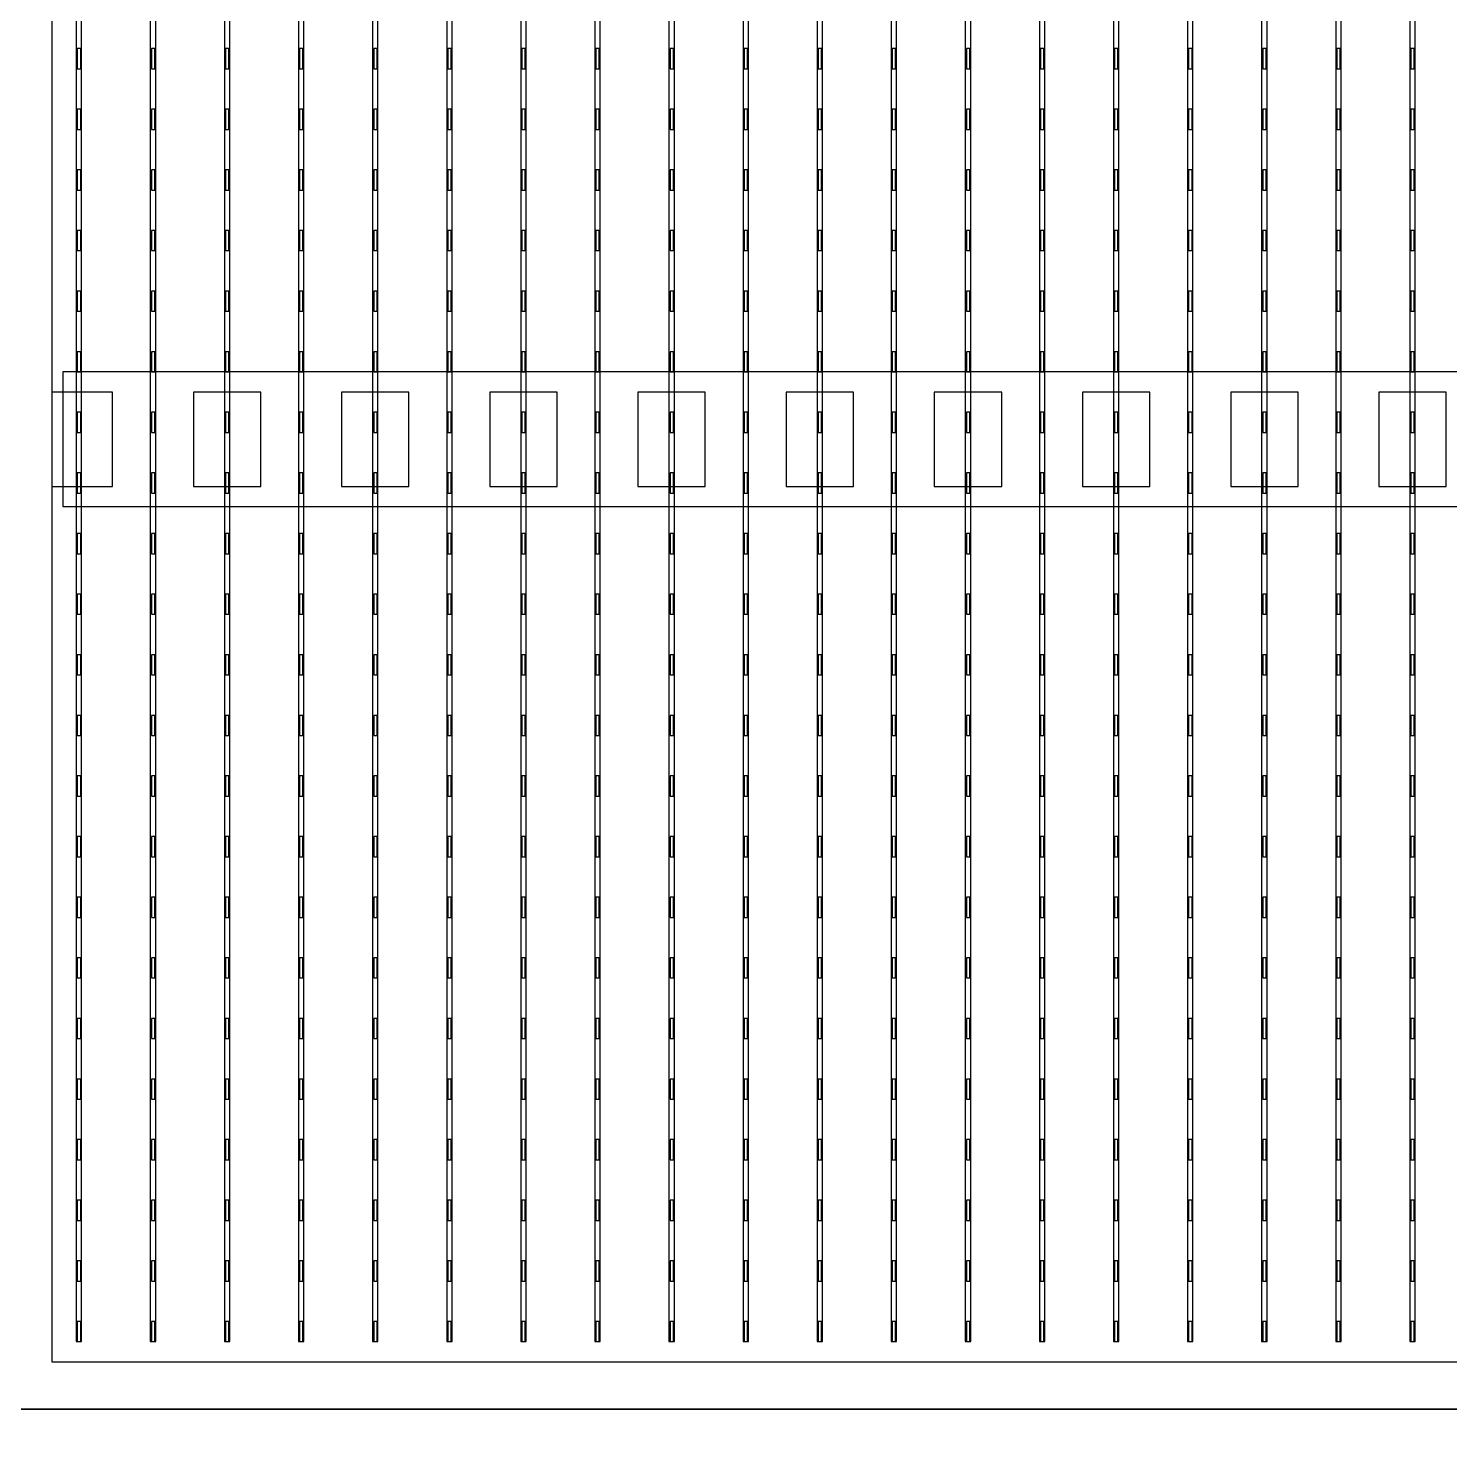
# Model space of a CAD drawing. Header units: millimetres. Extents: x -18 to 142, y -7 to 153.
# Drawn here: x 104.14 to 114.7, y 103.83 to 114.25 of the extents above; entities that cross this region are included whole.
import ezdxf

# ---------------------------------------------------------------- set-up
doc = ezdxf.new("R2010")
doc.units = ezdxf.units.MM
for name, color, linetype in [('BUSBARS', 3, 'Continuous'), ('CELLS', 5, 'Continuous'), ('CONTACT_PADS', 2, 'Continuous'), ('DICING', 4, 'Continuous'), ('FINGERS', 1, 'Continuous'), ('INSULATION', 2, 'Continuous')]:
    doc.layers.add(name, color=color, linetype=linetype)

msp = doc.modelspace()

# ---------------------------------------------------------------- linework, layer by layer
at = {"layer": 'BUSBARS'}
msp.add_lwpolyline([(124.44, 110.7), (124.44, 111.7), (104.4, 111.7), (104.4, 110.7), (124.44, 110.7)], close=True, dxfattribs=at)
at = {"layer": 'CELLS'}
for points in [[(124.87, 104), (124.87, 124.9), (103.97, 124.9), (103.97, 104), (124.87, 104)], [(124.87, 83.1), (124.87, 104), (103.97, 104), (103.97, 83.1), (124.87, 83.1)]]:
    msp.add_lwpolyline(points, close=True, dxfattribs=at)
at = {"layer": 'CONTACT_PADS'}
for points in [[(104.533, 113.95), (104.533, 114.1), (104.508, 114.1), (104.508, 113.95), (104.533, 113.95)], [(105.083, 113.95), (105.083, 114.1), (105.058, 114.1), (105.058, 113.95), (105.083, 113.95)], [(105.633, 113.95), (105.633, 114.1), (105.608, 114.1), (105.608, 113.95), (105.633, 113.95)], [(106.183, 113.95), (106.183, 114.1), (106.158, 114.1), (106.158, 113.95), (106.183, 113.95)], [(106.733, 113.95), (106.733, 114.1), (106.708, 114.1), (106.708, 113.95), (106.733, 113.95)], [(107.283, 113.95), (107.283, 114.1), (107.258, 114.1), (107.258, 113.95), (107.283, 113.95)], [(107.833, 113.95), (107.833, 114.1), (107.808, 114.1), (107.808, 113.95), (107.833, 113.95)], [(108.383, 113.95), (108.383, 114.1), (108.358, 114.1), (108.358, 113.95), (108.383, 113.95)], [(108.933, 113.95), (108.933, 114.1), (108.908, 114.1), (108.908, 113.95), (108.933, 113.95)], [(109.483, 113.95), (109.483, 114.1), (109.458, 114.1), (109.458, 113.95), (109.483, 113.95)], [(110.033, 113.95), (110.033, 114.1), (110.008, 114.1), (110.008, 113.95), (110.033, 113.95)], [(110.583, 113.95), (110.583, 114.1), (110.558, 114.1), (110.558, 113.95), (110.583, 113.95)], [(111.133, 113.95), (111.133, 114.1), (111.108, 114.1), (111.108, 113.95), (111.133, 113.95)], [(111.683, 113.95), (111.683, 114.1), (111.658, 114.1), (111.658, 113.95), (111.683, 113.95)], [(112.233, 113.95), (112.233, 114.1), (112.208, 114.1), (112.208, 113.95), (112.233, 113.95)], [(112.783, 113.95), (112.783, 114.1), (112.758, 114.1), (112.758, 113.95), (112.783, 113.95)], [(113.333, 113.95), (113.333, 114.1), (113.308, 114.1), (113.308, 113.95), (113.333, 113.95)], [(113.883, 113.95), (113.883, 114.1), (113.858, 114.1), (113.858, 113.95), (113.883, 113.95)], [(114.433, 113.95), (114.433, 114.1), (114.408, 114.1), (114.408, 113.95), (114.433, 113.95)], [(104.533, 113.5), (104.533, 113.65), (104.508, 113.65), (104.508, 113.5), (104.533, 113.5)], [(105.083, 113.5), (105.083, 113.65), (105.058, 113.65), (105.058, 113.5), (105.083, 113.5)], [(105.633, 113.5), (105.633, 113.65), (105.608, 113.65), (105.608, 113.5), (105.633, 113.5)], [(106.183, 113.5), (106.183, 113.65), (106.158, 113.65), (106.158, 113.5), (106.183, 113.5)], [(106.733, 113.5), (106.733, 113.65), (106.708, 113.65), (106.708, 113.5), (106.733, 113.5)], [(107.283, 113.5), (107.283, 113.65), (107.258, 113.65), (107.258, 113.5), (107.283, 113.5)], [(107.833, 113.5), (107.833, 113.65), (107.808, 113.65), (107.808, 113.5), (107.833, 113.5)], [(108.383, 113.5), (108.383, 113.65), (108.358, 113.65), (108.358, 113.5), (108.383, 113.5)], [(108.933, 113.5), (108.933, 113.65), (108.908, 113.65), (108.908, 113.5), (108.933, 113.5)], [(109.483, 113.5), (109.483, 113.65), (109.458, 113.65), (109.458, 113.5), (109.483, 113.5)], [(110.033, 113.5), (110.033, 113.65), (110.008, 113.65), (110.008, 113.5), (110.033, 113.5)], [(110.583, 113.5), (110.583, 113.65), (110.558, 113.65), (110.558, 113.5), (110.583, 113.5)], [(111.133, 113.5), (111.133, 113.65), (111.108, 113.65), (111.108, 113.5), (111.133, 113.5)], [(111.683, 113.5), (111.683, 113.65), (111.658, 113.65), (111.658, 113.5), (111.683, 113.5)], [(112.233, 113.5), (112.233, 113.65), (112.208, 113.65), (112.208, 113.5), (112.233, 113.5)], [(112.783, 113.5), (112.783, 113.65), (112.758, 113.65), (112.758, 113.5), (112.783, 113.5)], [(113.333, 113.5), (113.333, 113.65), (113.308, 113.65), (113.308, 113.5), (113.333, 113.5)], [(113.883, 113.5), (113.883, 113.65), (113.858, 113.65), (113.858, 113.5), (113.883, 113.5)], [(114.433, 113.5), (114.433, 113.65), (114.408, 113.65), (114.408, 113.5), (114.433, 113.5)], [(104.533, 113.05), (104.533, 113.2), (104.508, 113.2), (104.508, 113.05), (104.533, 113.05)], [(105.083, 113.05), (105.083, 113.2), (105.058, 113.2), (105.058, 113.05), (105.083, 113.05)], [(105.633, 113.05), (105.633, 113.2), (105.608, 113.2), (105.608, 113.05), (105.633, 113.05)], [(106.183, 113.05), (106.183, 113.2), (106.158, 113.2), (106.158, 113.05), (106.183, 113.05)], [(106.733, 113.05), (106.733, 113.2), (106.708, 113.2), (106.708, 113.05), (106.733, 113.05)], [(107.283, 113.05), (107.283, 113.2), (107.258, 113.2), (107.258, 113.05), (107.283, 113.05)], [(107.833, 113.05), (107.833, 113.2), (107.808, 113.2), (107.808, 113.05), (107.833, 113.05)], [(108.383, 113.05), (108.383, 113.2), (108.358, 113.2), (108.358, 113.05), (108.383, 113.05)], [(108.933, 113.05), (108.933, 113.2), (108.908, 113.2), (108.908, 113.05), (108.933, 113.05)], [(109.483, 113.05), (109.483, 113.2), (109.458, 113.2), (109.458, 113.05), (109.483, 113.05)], [(110.033, 113.05), (110.033, 113.2), (110.008, 113.2), (110.008, 113.05), (110.033, 113.05)], [(110.583, 113.05), (110.583, 113.2), (110.558, 113.2), (110.558, 113.05), (110.583, 113.05)], [(111.133, 113.05), (111.133, 113.2), (111.108, 113.2), (111.108, 113.05), (111.133, 113.05)], [(111.683, 113.05), (111.683, 113.2), (111.658, 113.2), (111.658, 113.05), (111.683, 113.05)], [(112.233, 113.05), (112.233, 113.2), (112.208, 113.2), (112.208, 113.05), (112.233, 113.05)], [(112.783, 113.05), (112.783, 113.2), (112.758, 113.2), (112.758, 113.05), (112.783, 113.05)], [(113.333, 113.05), (113.333, 113.2), (113.308, 113.2), (113.308, 113.05), (113.333, 113.05)], [(113.883, 113.05), (113.883, 113.2), (113.858, 113.2), (113.858, 113.05), (113.883, 113.05)], [(114.433, 113.05), (114.433, 113.2), (114.408, 113.2), (114.408, 113.05), (114.433, 113.05)], [(104.533, 112.6), (104.533, 112.75), (104.508, 112.75), (104.508, 112.6), (104.533, 112.6)], [(105.083, 112.6), (105.083, 112.75), (105.058, 112.75), (105.058, 112.6), (105.083, 112.6)], [(105.633, 112.6), (105.633, 112.75), (105.608, 112.75), (105.608, 112.6), (105.633, 112.6)], [(106.183, 112.6), (106.183, 112.75), (106.158, 112.75), (106.158, 112.6), (106.183, 112.6)], [(106.733, 112.6), (106.733, 112.75), (106.708, 112.75), (106.708, 112.6), (106.733, 112.6)], [(107.283, 112.6), (107.283, 112.75), (107.258, 112.75), (107.258, 112.6), (107.283, 112.6)], [(107.833, 112.6), (107.833, 112.75), (107.808, 112.75), (107.808, 112.6), (107.833, 112.6)], [(108.383, 112.6), (108.383, 112.75), (108.358, 112.75), (108.358, 112.6), (108.383, 112.6)], [(108.933, 112.6), (108.933, 112.75), (108.908, 112.75), (108.908, 112.6), (108.933, 112.6)], [(109.483, 112.6), (109.483, 112.75), (109.458, 112.75), (109.458, 112.6), (109.483, 112.6)], [(110.033, 112.6), (110.033, 112.75), (110.008, 112.75), (110.008, 112.6), (110.033, 112.6)], [(110.583, 112.6), (110.583, 112.75), (110.558, 112.75), (110.558, 112.6), (110.583, 112.6)], [(111.133, 112.6), (111.133, 112.75), (111.108, 112.75), (111.108, 112.6), (111.133, 112.6)], [(111.683, 112.6), (111.683, 112.75), (111.658, 112.75), (111.658, 112.6), (111.683, 112.6)], [(112.233, 112.6), (112.233, 112.75), (112.208, 112.75), (112.208, 112.6), (112.233, 112.6)], [(112.783, 112.6), (112.783, 112.75), (112.758, 112.75), (112.758, 112.6), (112.783, 112.6)], [(113.333, 112.6), (113.333, 112.75), (113.308, 112.75), (113.308, 112.6), (113.333, 112.6)], [(113.883, 112.6), (113.883, 112.75), (113.858, 112.75), (113.858, 112.6), (113.883, 112.6)], [(114.433, 112.6), (114.433, 112.75), (114.408, 112.75), (114.408, 112.6), (114.433, 112.6)], [(104.533, 112.15), (104.533, 112.3), (104.508, 112.3), (104.508, 112.15), (104.533, 112.15)], [(105.083, 112.15), (105.083, 112.3), (105.058, 112.3), (105.058, 112.15), (105.083, 112.15)], [(105.633, 112.15), (105.633, 112.3), (105.608, 112.3), (105.608, 112.15), (105.633, 112.15)], [(106.183, 112.15), (106.183, 112.3), (106.158, 112.3), (106.158, 112.15), (106.183, 112.15)], [(106.733, 112.15), (106.733, 112.3), (106.708, 112.3), (106.708, 112.15), (106.733, 112.15)], [(107.283, 112.15), (107.283, 112.3), (107.258, 112.3), (107.258, 112.15), (107.283, 112.15)], [(107.833, 112.15), (107.833, 112.3), (107.808, 112.3), (107.808, 112.15), (107.833, 112.15)], [(108.383, 112.15), (108.383, 112.3), (108.358, 112.3), (108.358, 112.15), (108.383, 112.15)], [(108.933, 112.15), (108.933, 112.3), (108.908, 112.3), (108.908, 112.15), (108.933, 112.15)], [(109.483, 112.15), (109.483, 112.3), (109.458, 112.3), (109.458, 112.15), (109.483, 112.15)], [(110.033, 112.15), (110.033, 112.3), (110.008, 112.3), (110.008, 112.15), (110.033, 112.15)], [(110.583, 112.15), (110.583, 112.3), (110.558, 112.3), (110.558, 112.15), (110.583, 112.15)], [(111.133, 112.15), (111.133, 112.3), (111.108, 112.3), (111.108, 112.15), (111.133, 112.15)], [(111.683, 112.15), (111.683, 112.3), (111.658, 112.3), (111.658, 112.15), (111.683, 112.15)], [(112.233, 112.15), (112.233, 112.3), (112.208, 112.3), (112.208, 112.15), (112.233, 112.15)], [(112.783, 112.15), (112.783, 112.3), (112.758, 112.3), (112.758, 112.15), (112.783, 112.15)], [(113.333, 112.15), (113.333, 112.3), (113.308, 112.3), (113.308, 112.15), (113.333, 112.15)], [(113.883, 112.15), (113.883, 112.3), (113.858, 112.3), (113.858, 112.15), (113.883, 112.15)], [(114.433, 112.15), (114.433, 112.3), (114.408, 112.3), (114.408, 112.15), (114.433, 112.15)], [(104.533, 111.7), (104.533, 111.85), (104.508, 111.85), (104.508, 111.7), (104.533, 111.7)], [(105.083, 111.7), (105.083, 111.85), (105.058, 111.85), (105.058, 111.7), (105.083, 111.7)], [(105.633, 111.7), (105.633, 111.85), (105.608, 111.85), (105.608, 111.7), (105.633, 111.7)], [(106.183, 111.7), (106.183, 111.85), (106.158, 111.85), (106.158, 111.7), (106.183, 111.7)], [(106.733, 111.7), (106.733, 111.85), (106.708, 111.85), (106.708, 111.7), (106.733, 111.7)], [(107.283, 111.7), (107.283, 111.85), (107.258, 111.85), (107.258, 111.7), (107.283, 111.7)], [(107.833, 111.7), (107.833, 111.85), (107.808, 111.85), (107.808, 111.7), (107.833, 111.7)], [(108.383, 111.7), (108.383, 111.85), (108.358, 111.85), (108.358, 111.7), (108.383, 111.7)], [(108.933, 111.7), (108.933, 111.85), (108.908, 111.85), (108.908, 111.7), (108.933, 111.7)], [(109.483, 111.7), (109.483, 111.85), (109.458, 111.85), (109.458, 111.7), (109.483, 111.7)], [(110.033, 111.7), (110.033, 111.85), (110.008, 111.85), (110.008, 111.7), (110.033, 111.7)], [(110.583, 111.7), (110.583, 111.85), (110.558, 111.85), (110.558, 111.7), (110.583, 111.7)], [(111.133, 111.7), (111.133, 111.85), (111.108, 111.85), (111.108, 111.7), (111.133, 111.7)], [(111.683, 111.7), (111.683, 111.85), (111.658, 111.85), (111.658, 111.7), (111.683, 111.7)], [(112.233, 111.7), (112.233, 111.85), (112.208, 111.85), (112.208, 111.7), (112.233, 111.7)], [(112.783, 111.7), (112.783, 111.85), (112.758, 111.85), (112.758, 111.7), (112.783, 111.7)], [(113.333, 111.7), (113.333, 111.85), (113.308, 111.85), (113.308, 111.7), (113.333, 111.7)], [(113.883, 111.7), (113.883, 111.85), (113.858, 111.85), (113.858, 111.7), (113.883, 111.7)], [(114.433, 111.7), (114.433, 111.85), (114.408, 111.85), (114.408, 111.7), (114.433, 111.7)], [(104.533, 111.25), (104.533, 111.4), (104.508, 111.4), (104.508, 111.25), (104.533, 111.25)], [(105.083, 111.25), (105.083, 111.4), (105.058, 111.4), (105.058, 111.25), (105.083, 111.25)], [(105.633, 111.25), (105.633, 111.4), (105.608, 111.4), (105.608, 111.25), (105.633, 111.25)], [(106.183, 111.25), (106.183, 111.4), (106.158, 111.4), (106.158, 111.25), (106.183, 111.25)], [(106.733, 111.25), (106.733, 111.4), (106.708, 111.4), (106.708, 111.25), (106.733, 111.25)], [(107.283, 111.25), (107.283, 111.4), (107.258, 111.4), (107.258, 111.25), (107.283, 111.25)], [(107.833, 111.25), (107.833, 111.4), (107.808, 111.4), (107.808, 111.25), (107.833, 111.25)], [(108.383, 111.25), (108.383, 111.4), (108.358, 111.4), (108.358, 111.25), (108.383, 111.25)], [(108.933, 111.25), (108.933, 111.4), (108.908, 111.4), (108.908, 111.25), (108.933, 111.25)], [(109.483, 111.25), (109.483, 111.4), (109.458, 111.4), (109.458, 111.25), (109.483, 111.25)], [(110.033, 111.25), (110.033, 111.4), (110.008, 111.4), (110.008, 111.25), (110.033, 111.25)], [(110.583, 111.25), (110.583, 111.4), (110.558, 111.4), (110.558, 111.25), (110.583, 111.25)], [(111.133, 111.25), (111.133, 111.4), (111.108, 111.4), (111.108, 111.25), (111.133, 111.25)], [(111.683, 111.25), (111.683, 111.4), (111.658, 111.4), (111.658, 111.25), (111.683, 111.25)], [(112.233, 111.25), (112.233, 111.4), (112.208, 111.4), (112.208, 111.25), (112.233, 111.25)], [(112.783, 111.25), (112.783, 111.4), (112.758, 111.4), (112.758, 111.25), (112.783, 111.25)], [(113.333, 111.25), (113.333, 111.4), (113.308, 111.4), (113.308, 111.25), (113.333, 111.25)], [(113.883, 111.25), (113.883, 111.4), (113.858, 111.4), (113.858, 111.25), (113.883, 111.25)], [(114.433, 111.25), (114.433, 111.4), (114.408, 111.4), (114.408, 111.25), (114.433, 111.25)], [(104.533, 110.8), (104.533, 110.95), (104.508, 110.95), (104.508, 110.8), (104.533, 110.8)], [(105.083, 110.8), (105.083, 110.95), (105.058, 110.95), (105.058, 110.8), (105.083, 110.8)], [(105.633, 110.8), (105.633, 110.95), (105.608, 110.95), (105.608, 110.8), (105.633, 110.8)], [(106.183, 110.8), (106.183, 110.95), (106.158, 110.95), (106.158, 110.8), (106.183, 110.8)], [(106.733, 110.8), (106.733, 110.95), (106.708, 110.95), (106.708, 110.8), (106.733, 110.8)], [(107.283, 110.8), (107.283, 110.95), (107.258, 110.95), (107.258, 110.8), (107.283, 110.8)], [(107.833, 110.8), (107.833, 110.95), (107.808, 110.95), (107.808, 110.8), (107.833, 110.8)], [(108.383, 110.8), (108.383, 110.95), (108.358, 110.95), (108.358, 110.8), (108.383, 110.8)], [(108.933, 110.8), (108.933, 110.95), (108.908, 110.95), (108.908, 110.8), (108.933, 110.8)], [(109.483, 110.8), (109.483, 110.95), (109.458, 110.95), (109.458, 110.8), (109.483, 110.8)], [(110.033, 110.8), (110.033, 110.95), (110.008, 110.95), (110.008, 110.8), (110.033, 110.8)], [(110.583, 110.8), (110.583, 110.95), (110.558, 110.95), (110.558, 110.8), (110.583, 110.8)], [(111.133, 110.8), (111.133, 110.95), (111.108, 110.95), (111.108, 110.8), (111.133, 110.8)], [(111.683, 110.8), (111.683, 110.95), (111.658, 110.95), (111.658, 110.8), (111.683, 110.8)], [(112.233, 110.8), (112.233, 110.95), (112.208, 110.95), (112.208, 110.8), (112.233, 110.8)], [(112.783, 110.8), (112.783, 110.95), (112.758, 110.95), (112.758, 110.8), (112.783, 110.8)], [(113.333, 110.8), (113.333, 110.95), (113.308, 110.95), (113.308, 110.8), (113.333, 110.8)], [(113.883, 110.8), (113.883, 110.95), (113.858, 110.95), (113.858, 110.8), (113.883, 110.8)], [(114.433, 110.8), (114.433, 110.95), (114.408, 110.95), (114.408, 110.8), (114.433, 110.8)], [(104.533, 110.35), (104.533, 110.5), (104.508, 110.5), (104.508, 110.35), (104.533, 110.35)], [(105.083, 110.35), (105.083, 110.5), (105.058, 110.5), (105.058, 110.35), (105.083, 110.35)], [(105.633, 110.35), (105.633, 110.5), (105.608, 110.5), (105.608, 110.35), (105.633, 110.35)], [(106.183, 110.35), (106.183, 110.5), (106.158, 110.5), (106.158, 110.35), (106.183, 110.35)], [(106.733, 110.35), (106.733, 110.5), (106.708, 110.5), (106.708, 110.35), (106.733, 110.35)], [(107.283, 110.35), (107.283, 110.5), (107.258, 110.5), (107.258, 110.35), (107.283, 110.35)], [(107.833, 110.35), (107.833, 110.5), (107.808, 110.5), (107.808, 110.35), (107.833, 110.35)], [(108.383, 110.35), (108.383, 110.5), (108.358, 110.5), (108.358, 110.35), (108.383, 110.35)], [(108.933, 110.35), (108.933, 110.5), (108.908, 110.5), (108.908, 110.35), (108.933, 110.35)], [(109.483, 110.35), (109.483, 110.5), (109.458, 110.5), (109.458, 110.35), (109.483, 110.35)], [(110.033, 110.35), (110.033, 110.5), (110.008, 110.5), (110.008, 110.35), (110.033, 110.35)], [(110.583, 110.35), (110.583, 110.5), (110.558, 110.5), (110.558, 110.35), (110.583, 110.35)], [(111.133, 110.35), (111.133, 110.5), (111.108, 110.5), (111.108, 110.35), (111.133, 110.35)], [(111.683, 110.35), (111.683, 110.5), (111.658, 110.5), (111.658, 110.35), (111.683, 110.35)], [(112.233, 110.35), (112.233, 110.5), (112.208, 110.5), (112.208, 110.35), (112.233, 110.35)], [(112.783, 110.35), (112.783, 110.5), (112.758, 110.5), (112.758, 110.35), (112.783, 110.35)], [(113.333, 110.35), (113.333, 110.5), (113.308, 110.5), (113.308, 110.35), (113.333, 110.35)], [(113.883, 110.35), (113.883, 110.5), (113.858, 110.5), (113.858, 110.35), (113.883, 110.35)], [(114.433, 110.35), (114.433, 110.5), (114.408, 110.5), (114.408, 110.35), (114.433, 110.35)], [(104.533, 109.9), (104.533, 110.05), (104.508, 110.05), (104.508, 109.9), (104.533, 109.9)], [(105.083, 109.9), (105.083, 110.05), (105.058, 110.05), (105.058, 109.9), (105.083, 109.9)], [(105.633, 109.9), (105.633, 110.05), (105.608, 110.05), (105.608, 109.9), (105.633, 109.9)], [(106.183, 109.9), (106.183, 110.05), (106.158, 110.05), (106.158, 109.9), (106.183, 109.9)], [(106.733, 109.9), (106.733, 110.05), (106.708, 110.05), (106.708, 109.9), (106.733, 109.9)], [(107.283, 109.9), (107.283, 110.05), (107.258, 110.05), (107.258, 109.9), (107.283, 109.9)], [(107.833, 109.9), (107.833, 110.05), (107.808, 110.05), (107.808, 109.9), (107.833, 109.9)], [(108.383, 109.9), (108.383, 110.05), (108.358, 110.05), (108.358, 109.9), (108.383, 109.9)], [(108.933, 109.9), (108.933, 110.05), (108.908, 110.05), (108.908, 109.9), (108.933, 109.9)], [(109.483, 109.9), (109.483, 110.05), (109.458, 110.05), (109.458, 109.9), (109.483, 109.9)], [(110.033, 109.9), (110.033, 110.05), (110.008, 110.05), (110.008, 109.9), (110.033, 109.9)], [(110.583, 109.9), (110.583, 110.05), (110.558, 110.05), (110.558, 109.9), (110.583, 109.9)], [(111.133, 109.9), (111.133, 110.05), (111.108, 110.05), (111.108, 109.9), (111.133, 109.9)], [(111.683, 109.9), (111.683, 110.05), (111.658, 110.05), (111.658, 109.9), (111.683, 109.9)], [(112.233, 109.9), (112.233, 110.05), (112.208, 110.05), (112.208, 109.9), (112.233, 109.9)], [(112.783, 109.9), (112.783, 110.05), (112.758, 110.05), (112.758, 109.9), (112.783, 109.9)], [(113.333, 109.9), (113.333, 110.05), (113.308, 110.05), (113.308, 109.9), (113.333, 109.9)], [(113.883, 109.9), (113.883, 110.05), (113.858, 110.05), (113.858, 109.9), (113.883, 109.9)], [(114.433, 109.9), (114.433, 110.05), (114.408, 110.05), (114.408, 109.9), (114.433, 109.9)], [(104.533, 109.45), (104.533, 109.6), (104.508, 109.6), (104.508, 109.45), (104.533, 109.45)], [(105.083, 109.45), (105.083, 109.6), (105.058, 109.6), (105.058, 109.45), (105.083, 109.45)], [(105.633, 109.45), (105.633, 109.6), (105.608, 109.6), (105.608, 109.45), (105.633, 109.45)], [(106.183, 109.45), (106.183, 109.6), (106.158, 109.6), (106.158, 109.45), (106.183, 109.45)], [(106.733, 109.45), (106.733, 109.6), (106.708, 109.6), (106.708, 109.45), (106.733, 109.45)], [(107.283, 109.45), (107.283, 109.6), (107.258, 109.6), (107.258, 109.45), (107.283, 109.45)], [(107.833, 109.45), (107.833, 109.6), (107.808, 109.6), (107.808, 109.45), (107.833, 109.45)], [(108.383, 109.45), (108.383, 109.6), (108.358, 109.6), (108.358, 109.45), (108.383, 109.45)], [(108.933, 109.45), (108.933, 109.6), (108.908, 109.6), (108.908, 109.45), (108.933, 109.45)], [(109.483, 109.45), (109.483, 109.6), (109.458, 109.6), (109.458, 109.45), (109.483, 109.45)], [(110.033, 109.45), (110.033, 109.6), (110.008, 109.6), (110.008, 109.45), (110.033, 109.45)], [(110.583, 109.45), (110.583, 109.6), (110.558, 109.6), (110.558, 109.45), (110.583, 109.45)], [(111.133, 109.45), (111.133, 109.6), (111.108, 109.6), (111.108, 109.45), (111.133, 109.45)], [(111.683, 109.45), (111.683, 109.6), (111.658, 109.6), (111.658, 109.45), (111.683, 109.45)], [(112.233, 109.45), (112.233, 109.6), (112.208, 109.6), (112.208, 109.45), (112.233, 109.45)], [(112.783, 109.45), (112.783, 109.6), (112.758, 109.6), (112.758, 109.45), (112.783, 109.45)], [(113.333, 109.45), (113.333, 109.6), (113.308, 109.6), (113.308, 109.45), (113.333, 109.45)], [(113.883, 109.45), (113.883, 109.6), (113.858, 109.6), (113.858, 109.45), (113.883, 109.45)], [(114.433, 109.45), (114.433, 109.6), (114.408, 109.6), (114.408, 109.45), (114.433, 109.45)], [(104.533, 109), (104.533, 109.15), (104.508, 109.15), (104.508, 109), (104.533, 109)], [(105.083, 109), (105.083, 109.15), (105.058, 109.15), (105.058, 109), (105.083, 109)], [(105.633, 109), (105.633, 109.15), (105.608, 109.15), (105.608, 109), (105.633, 109)], [(106.183, 109), (106.183, 109.15), (106.158, 109.15), (106.158, 109), (106.183, 109)], [(106.733, 109), (106.733, 109.15), (106.708, 109.15), (106.708, 109), (106.733, 109)], [(107.283, 109), (107.283, 109.15), (107.258, 109.15), (107.258, 109), (107.283, 109)], [(107.833, 109), (107.833, 109.15), (107.808, 109.15), (107.808, 109), (107.833, 109)], [(108.383, 109), (108.383, 109.15), (108.358, 109.15), (108.358, 109), (108.383, 109)], [(108.933, 109), (108.933, 109.15), (108.908, 109.15), (108.908, 109), (108.933, 109)], [(109.483, 109), (109.483, 109.15), (109.458, 109.15), (109.458, 109), (109.483, 109)], [(110.033, 109), (110.033, 109.15), (110.008, 109.15), (110.008, 109), (110.033, 109)], [(110.583, 109), (110.583, 109.15), (110.558, 109.15), (110.558, 109), (110.583, 109)], [(111.133, 109), (111.133, 109.15), (111.108, 109.15), (111.108, 109), (111.133, 109)], [(111.683, 109), (111.683, 109.15), (111.658, 109.15), (111.658, 109), (111.683, 109)], [(112.233, 109), (112.233, 109.15), (112.208, 109.15), (112.208, 109), (112.233, 109)], [(112.783, 109), (112.783, 109.15), (112.758, 109.15), (112.758, 109), (112.783, 109)], [(113.333, 109), (113.333, 109.15), (113.308, 109.15), (113.308, 109), (113.333, 109)], [(113.883, 109), (113.883, 109.15), (113.858, 109.15), (113.858, 109), (113.883, 109)], [(114.433, 109), (114.433, 109.15), (114.408, 109.15), (114.408, 109), (114.433, 109)], [(104.533, 108.55), (104.533, 108.7), (104.508, 108.7), (104.508, 108.55), (104.533, 108.55)], [(105.083, 108.55), (105.083, 108.7), (105.058, 108.7), (105.058, 108.55), (105.083, 108.55)], [(105.633, 108.55), (105.633, 108.7), (105.608, 108.7), (105.608, 108.55), (105.633, 108.55)], [(106.183, 108.55), (106.183, 108.7), (106.158, 108.7), (106.158, 108.55), (106.183, 108.55)], [(106.733, 108.55), (106.733, 108.7), (106.708, 108.7), (106.708, 108.55), (106.733, 108.55)], [(107.283, 108.55), (107.283, 108.7), (107.258, 108.7), (107.258, 108.55), (107.283, 108.55)], [(107.833, 108.55), (107.833, 108.7), (107.808, 108.7), (107.808, 108.55), (107.833, 108.55)], [(108.383, 108.55), (108.383, 108.7), (108.358, 108.7), (108.358, 108.55), (108.383, 108.55)], [(108.933, 108.55), (108.933, 108.7), (108.908, 108.7), (108.908, 108.55), (108.933, 108.55)], [(109.483, 108.55), (109.483, 108.7), (109.458, 108.7), (109.458, 108.55), (109.483, 108.55)], [(110.033, 108.55), (110.033, 108.7), (110.008, 108.7), (110.008, 108.55), (110.033, 108.55)], [(110.583, 108.55), (110.583, 108.7), (110.558, 108.7), (110.558, 108.55), (110.583, 108.55)], [(111.133, 108.55), (111.133, 108.7), (111.108, 108.7), (111.108, 108.55), (111.133, 108.55)], [(111.683, 108.55), (111.683, 108.7), (111.658, 108.7), (111.658, 108.55), (111.683, 108.55)], [(112.233, 108.55), (112.233, 108.7), (112.208, 108.7), (112.208, 108.55), (112.233, 108.55)], [(112.783, 108.55), (112.783, 108.7), (112.758, 108.7), (112.758, 108.55), (112.783, 108.55)], [(113.333, 108.55), (113.333, 108.7), (113.308, 108.7), (113.308, 108.55), (113.333, 108.55)], [(113.883, 108.55), (113.883, 108.7), (113.858, 108.7), (113.858, 108.55), (113.883, 108.55)], [(114.433, 108.55), (114.433, 108.7), (114.408, 108.7), (114.408, 108.55), (114.433, 108.55)], [(104.533, 108.1), (104.533, 108.25), (104.508, 108.25), (104.508, 108.1), (104.533, 108.1)], [(105.083, 108.1), (105.083, 108.25), (105.058, 108.25), (105.058, 108.1), (105.083, 108.1)], [(105.633, 108.1), (105.633, 108.25), (105.608, 108.25), (105.608, 108.1), (105.633, 108.1)], [(106.183, 108.1), (106.183, 108.25), (106.158, 108.25), (106.158, 108.1), (106.183, 108.1)], [(106.733, 108.1), (106.733, 108.25), (106.708, 108.25), (106.708, 108.1), (106.733, 108.1)], [(107.283, 108.1), (107.283, 108.25), (107.258, 108.25), (107.258, 108.1), (107.283, 108.1)], [(107.833, 108.1), (107.833, 108.25), (107.808, 108.25), (107.808, 108.1), (107.833, 108.1)], [(108.383, 108.1), (108.383, 108.25), (108.358, 108.25), (108.358, 108.1), (108.383, 108.1)], [(108.933, 108.1), (108.933, 108.25), (108.908, 108.25), (108.908, 108.1), (108.933, 108.1)], [(109.483, 108.1), (109.483, 108.25), (109.458, 108.25), (109.458, 108.1), (109.483, 108.1)], [(110.033, 108.1), (110.033, 108.25), (110.008, 108.25), (110.008, 108.1), (110.033, 108.1)], [(110.583, 108.1), (110.583, 108.25), (110.558, 108.25), (110.558, 108.1), (110.583, 108.1)], [(111.133, 108.1), (111.133, 108.25), (111.108, 108.25), (111.108, 108.1), (111.133, 108.1)], [(111.683, 108.1), (111.683, 108.25), (111.658, 108.25), (111.658, 108.1), (111.683, 108.1)], [(112.233, 108.1), (112.233, 108.25), (112.208, 108.25), (112.208, 108.1), (112.233, 108.1)], [(112.783, 108.1), (112.783, 108.25), (112.758, 108.25), (112.758, 108.1), (112.783, 108.1)], [(113.333, 108.1), (113.333, 108.25), (113.308, 108.25), (113.308, 108.1), (113.333, 108.1)], [(113.883, 108.1), (113.883, 108.25), (113.858, 108.25), (113.858, 108.1), (113.883, 108.1)], [(114.433, 108.1), (114.433, 108.25), (114.408, 108.25), (114.408, 108.1), (114.433, 108.1)], [(104.533, 107.65), (104.533, 107.8), (104.508, 107.8), (104.508, 107.65), (104.533, 107.65)], [(105.083, 107.65), (105.083, 107.8), (105.058, 107.8), (105.058, 107.65), (105.083, 107.65)], [(105.633, 107.65), (105.633, 107.8), (105.608, 107.8), (105.608, 107.65), (105.633, 107.65)], [(106.183, 107.65), (106.183, 107.8), (106.158, 107.8), (106.158, 107.65), (106.183, 107.65)], [(106.733, 107.65), (106.733, 107.8), (106.708, 107.8), (106.708, 107.65), (106.733, 107.65)], [(107.283, 107.65), (107.283, 107.8), (107.258, 107.8), (107.258, 107.65), (107.283, 107.65)], [(107.833, 107.65), (107.833, 107.8), (107.808, 107.8), (107.808, 107.65), (107.833, 107.65)], [(108.383, 107.65), (108.383, 107.8), (108.358, 107.8), (108.358, 107.65), (108.383, 107.65)], [(108.933, 107.65), (108.933, 107.8), (108.908, 107.8), (108.908, 107.65), (108.933, 107.65)], [(109.483, 107.65), (109.483, 107.8), (109.458, 107.8), (109.458, 107.65), (109.483, 107.65)], [(110.033, 107.65), (110.033, 107.8), (110.008, 107.8), (110.008, 107.65), (110.033, 107.65)], [(110.583, 107.65), (110.583, 107.8), (110.558, 107.8), (110.558, 107.65), (110.583, 107.65)], [(111.133, 107.65), (111.133, 107.8), (111.108, 107.8), (111.108, 107.65), (111.133, 107.65)], [(111.683, 107.65), (111.683, 107.8), (111.658, 107.8), (111.658, 107.65), (111.683, 107.65)], [(112.233, 107.65), (112.233, 107.8), (112.208, 107.8), (112.208, 107.65), (112.233, 107.65)], [(112.783, 107.65), (112.783, 107.8), (112.758, 107.8), (112.758, 107.65), (112.783, 107.65)], [(113.333, 107.65), (113.333, 107.8), (113.308, 107.8), (113.308, 107.65), (113.333, 107.65)], [(113.883, 107.65), (113.883, 107.8), (113.858, 107.8), (113.858, 107.65), (113.883, 107.65)], [(114.433, 107.65), (114.433, 107.8), (114.408, 107.8), (114.408, 107.65), (114.433, 107.65)], [(104.533, 107.2), (104.533, 107.35), (104.508, 107.35), (104.508, 107.2), (104.533, 107.2)], [(105.083, 107.2), (105.083, 107.35), (105.058, 107.35), (105.058, 107.2), (105.083, 107.2)], [(105.633, 107.2), (105.633, 107.35), (105.608, 107.35), (105.608, 107.2), (105.633, 107.2)], [(106.183, 107.2), (106.183, 107.35), (106.158, 107.35), (106.158, 107.2), (106.183, 107.2)], [(106.733, 107.2), (106.733, 107.35), (106.708, 107.35), (106.708, 107.2), (106.733, 107.2)], [(107.283, 107.2), (107.283, 107.35), (107.258, 107.35), (107.258, 107.2), (107.283, 107.2)], [(107.833, 107.2), (107.833, 107.35), (107.808, 107.35), (107.808, 107.2), (107.833, 107.2)], [(108.383, 107.2), (108.383, 107.35), (108.358, 107.35), (108.358, 107.2), (108.383, 107.2)], [(108.933, 107.2), (108.933, 107.35), (108.908, 107.35), (108.908, 107.2), (108.933, 107.2)], [(109.483, 107.2), (109.483, 107.35), (109.458, 107.35), (109.458, 107.2), (109.483, 107.2)], [(110.033, 107.2), (110.033, 107.35), (110.008, 107.35), (110.008, 107.2), (110.033, 107.2)], [(110.583, 107.2), (110.583, 107.35), (110.558, 107.35), (110.558, 107.2), (110.583, 107.2)], [(111.133, 107.2), (111.133, 107.35), (111.108, 107.35), (111.108, 107.2), (111.133, 107.2)], [(111.683, 107.2), (111.683, 107.35), (111.658, 107.35), (111.658, 107.2), (111.683, 107.2)], [(112.233, 107.2), (112.233, 107.35), (112.208, 107.35), (112.208, 107.2), (112.233, 107.2)], [(112.783, 107.2), (112.783, 107.35), (112.758, 107.35), (112.758, 107.2), (112.783, 107.2)], [(113.333, 107.2), (113.333, 107.35), (113.308, 107.35), (113.308, 107.2), (113.333, 107.2)], [(113.883, 107.2), (113.883, 107.35), (113.858, 107.35), (113.858, 107.2), (113.883, 107.2)], [(114.433, 107.2), (114.433, 107.35), (114.408, 107.35), (114.408, 107.2), (114.433, 107.2)], [(104.533, 106.75), (104.533, 106.9), (104.508, 106.9), (104.508, 106.75), (104.533, 106.75)], [(105.083, 106.75), (105.083, 106.9), (105.058, 106.9), (105.058, 106.75), (105.083, 106.75)], [(105.633, 106.75), (105.633, 106.9), (105.608, 106.9), (105.608, 106.75), (105.633, 106.75)], [(106.183, 106.75), (106.183, 106.9), (106.158, 106.9), (106.158, 106.75), (106.183, 106.75)], [(106.733, 106.75), (106.733, 106.9), (106.708, 106.9), (106.708, 106.75), (106.733, 106.75)], [(107.283, 106.75), (107.283, 106.9), (107.258, 106.9), (107.258, 106.75), (107.283, 106.75)], [(107.833, 106.75), (107.833, 106.9), (107.808, 106.9), (107.808, 106.75), (107.833, 106.75)], [(108.383, 106.75), (108.383, 106.9), (108.358, 106.9), (108.358, 106.75), (108.383, 106.75)], [(108.933, 106.75), (108.933, 106.9), (108.908, 106.9), (108.908, 106.75), (108.933, 106.75)], [(109.483, 106.75), (109.483, 106.9), (109.458, 106.9), (109.458, 106.75), (109.483, 106.75)], [(110.033, 106.75), (110.033, 106.9), (110.008, 106.9), (110.008, 106.75), (110.033, 106.75)], [(110.583, 106.75), (110.583, 106.9), (110.558, 106.9), (110.558, 106.75), (110.583, 106.75)], [(111.133, 106.75), (111.133, 106.9), (111.108, 106.9), (111.108, 106.75), (111.133, 106.75)], [(111.683, 106.75), (111.683, 106.9), (111.658, 106.9), (111.658, 106.75), (111.683, 106.75)], [(112.233, 106.75), (112.233, 106.9), (112.208, 106.9), (112.208, 106.75), (112.233, 106.75)], [(112.783, 106.75), (112.783, 106.9), (112.758, 106.9), (112.758, 106.75), (112.783, 106.75)], [(113.333, 106.75), (113.333, 106.9), (113.308, 106.9), (113.308, 106.75), (113.333, 106.75)], [(113.883, 106.75), (113.883, 106.9), (113.858, 106.9), (113.858, 106.75), (113.883, 106.75)], [(114.433, 106.75), (114.433, 106.9), (114.408, 106.9), (114.408, 106.75), (114.433, 106.75)], [(104.533, 106.3), (104.533, 106.45), (104.508, 106.45), (104.508, 106.3), (104.533, 106.3)], [(105.083, 106.3), (105.083, 106.45), (105.058, 106.45), (105.058, 106.3), (105.083, 106.3)], [(105.633, 106.3), (105.633, 106.45), (105.608, 106.45), (105.608, 106.3), (105.633, 106.3)], [(106.183, 106.3), (106.183, 106.45), (106.158, 106.45), (106.158, 106.3), (106.183, 106.3)], [(106.733, 106.3), (106.733, 106.45), (106.708, 106.45), (106.708, 106.3), (106.733, 106.3)], [(107.283, 106.3), (107.283, 106.45), (107.258, 106.45), (107.258, 106.3), (107.283, 106.3)], [(107.833, 106.3), (107.833, 106.45), (107.808, 106.45), (107.808, 106.3), (107.833, 106.3)], [(108.383, 106.3), (108.383, 106.45), (108.358, 106.45), (108.358, 106.3), (108.383, 106.3)], [(108.933, 106.3), (108.933, 106.45), (108.908, 106.45), (108.908, 106.3), (108.933, 106.3)], [(109.483, 106.3), (109.483, 106.45), (109.458, 106.45), (109.458, 106.3), (109.483, 106.3)], [(110.033, 106.3), (110.033, 106.45), (110.008, 106.45), (110.008, 106.3), (110.033, 106.3)], [(110.583, 106.3), (110.583, 106.45), (110.558, 106.45), (110.558, 106.3), (110.583, 106.3)], [(111.133, 106.3), (111.133, 106.45), (111.108, 106.45), (111.108, 106.3), (111.133, 106.3)], [(111.683, 106.3), (111.683, 106.45), (111.658, 106.45), (111.658, 106.3), (111.683, 106.3)], [(112.233, 106.3), (112.233, 106.45), (112.208, 106.45), (112.208, 106.3), (112.233, 106.3)], [(112.783, 106.3), (112.783, 106.45), (112.758, 106.45), (112.758, 106.3), (112.783, 106.3)], [(113.333, 106.3), (113.333, 106.45), (113.308, 106.45), (113.308, 106.3), (113.333, 106.3)], [(113.883, 106.3), (113.883, 106.45), (113.858, 106.45), (113.858, 106.3), (113.883, 106.3)], [(114.433, 106.3), (114.433, 106.45), (114.408, 106.45), (114.408, 106.3), (114.433, 106.3)], [(104.533, 105.85), (104.533, 106), (104.508, 106), (104.508, 105.85), (104.533, 105.85)], [(105.083, 105.85), (105.083, 106), (105.058, 106), (105.058, 105.85), (105.083, 105.85)], [(105.633, 105.85), (105.633, 106), (105.608, 106), (105.608, 105.85), (105.633, 105.85)], [(106.183, 105.85), (106.183, 106), (106.158, 106), (106.158, 105.85), (106.183, 105.85)], [(106.733, 105.85), (106.733, 106), (106.708, 106), (106.708, 105.85), (106.733, 105.85)], [(107.283, 105.85), (107.283, 106), (107.258, 106), (107.258, 105.85), (107.283, 105.85)], [(107.833, 105.85), (107.833, 106), (107.808, 106), (107.808, 105.85), (107.833, 105.85)], [(108.383, 105.85), (108.383, 106), (108.358, 106), (108.358, 105.85), (108.383, 105.85)], [(108.933, 105.85), (108.933, 106), (108.908, 106), (108.908, 105.85), (108.933, 105.85)], [(109.483, 105.85), (109.483, 106), (109.458, 106), (109.458, 105.85), (109.483, 105.85)], [(110.033, 105.85), (110.033, 106), (110.008, 106), (110.008, 105.85), (110.033, 105.85)], [(110.583, 105.85), (110.583, 106), (110.558, 106), (110.558, 105.85), (110.583, 105.85)], [(111.133, 105.85), (111.133, 106), (111.108, 106), (111.108, 105.85), (111.133, 105.85)], [(111.683, 105.85), (111.683, 106), (111.658, 106), (111.658, 105.85), (111.683, 105.85)], [(112.233, 105.85), (112.233, 106), (112.208, 106), (112.208, 105.85), (112.233, 105.85)], [(112.783, 105.85), (112.783, 106), (112.758, 106), (112.758, 105.85), (112.783, 105.85)], [(113.333, 105.85), (113.333, 106), (113.308, 106), (113.308, 105.85), (113.333, 105.85)], [(113.883, 105.85), (113.883, 106), (113.858, 106), (113.858, 105.85), (113.883, 105.85)], [(114.433, 105.85), (114.433, 106), (114.408, 106), (114.408, 105.85), (114.433, 105.85)], [(104.533, 105.4), (104.533, 105.55), (104.508, 105.55), (104.508, 105.4), (104.533, 105.4)], [(105.083, 105.4), (105.083, 105.55), (105.058, 105.55), (105.058, 105.4), (105.083, 105.4)], [(105.633, 105.4), (105.633, 105.55), (105.608, 105.55), (105.608, 105.4), (105.633, 105.4)], [(106.183, 105.4), (106.183, 105.55), (106.158, 105.55), (106.158, 105.4), (106.183, 105.4)], [(106.733, 105.4), (106.733, 105.55), (106.708, 105.55), (106.708, 105.4), (106.733, 105.4)], [(107.283, 105.4), (107.283, 105.55), (107.258, 105.55), (107.258, 105.4), (107.283, 105.4)], [(107.833, 105.4), (107.833, 105.55), (107.808, 105.55), (107.808, 105.4), (107.833, 105.4)], [(108.383, 105.4), (108.383, 105.55), (108.358, 105.55), (108.358, 105.4), (108.383, 105.4)], [(108.933, 105.4), (108.933, 105.55), (108.908, 105.55), (108.908, 105.4), (108.933, 105.4)], [(109.483, 105.4), (109.483, 105.55), (109.458, 105.55), (109.458, 105.4), (109.483, 105.4)], [(110.033, 105.4), (110.033, 105.55), (110.008, 105.55), (110.008, 105.4), (110.033, 105.4)], [(110.583, 105.4), (110.583, 105.55), (110.558, 105.55), (110.558, 105.4), (110.583, 105.4)], [(111.133, 105.4), (111.133, 105.55), (111.108, 105.55), (111.108, 105.4), (111.133, 105.4)], [(111.683, 105.4), (111.683, 105.55), (111.658, 105.55), (111.658, 105.4), (111.683, 105.4)], [(112.233, 105.4), (112.233, 105.55), (112.208, 105.55), (112.208, 105.4), (112.233, 105.4)], [(112.783, 105.4), (112.783, 105.55), (112.758, 105.55), (112.758, 105.4), (112.783, 105.4)], [(113.333, 105.4), (113.333, 105.55), (113.308, 105.55), (113.308, 105.4), (113.333, 105.4)], [(113.883, 105.4), (113.883, 105.55), (113.858, 105.55), (113.858, 105.4), (113.883, 105.4)], [(114.433, 105.4), (114.433, 105.55), (114.408, 105.55), (114.408, 105.4), (114.433, 105.4)], [(104.533, 104.95), (104.533, 105.1), (104.508, 105.1), (104.508, 104.95), (104.533, 104.95)], [(105.083, 104.95), (105.083, 105.1), (105.058, 105.1), (105.058, 104.95), (105.083, 104.95)], [(105.633, 104.95), (105.633, 105.1), (105.608, 105.1), (105.608, 104.95), (105.633, 104.95)], [(106.183, 104.95), (106.183, 105.1), (106.158, 105.1), (106.158, 104.95), (106.183, 104.95)], [(106.733, 104.95), (106.733, 105.1), (106.708, 105.1), (106.708, 104.95), (106.733, 104.95)], [(107.283, 104.95), (107.283, 105.1), (107.258, 105.1), (107.258, 104.95), (107.283, 104.95)], [(107.833, 104.95), (107.833, 105.1), (107.808, 105.1), (107.808, 104.95), (107.833, 104.95)], [(108.383, 104.95), (108.383, 105.1), (108.358, 105.1), (108.358, 104.95), (108.383, 104.95)], [(108.933, 104.95), (108.933, 105.1), (108.908, 105.1), (108.908, 104.95), (108.933, 104.95)], [(109.483, 104.95), (109.483, 105.1), (109.458, 105.1), (109.458, 104.95), (109.483, 104.95)], [(110.033, 104.95), (110.033, 105.1), (110.008, 105.1), (110.008, 104.95), (110.033, 104.95)], [(110.583, 104.95), (110.583, 105.1), (110.558, 105.1), (110.558, 104.95), (110.583, 104.95)], [(111.133, 104.95), (111.133, 105.1), (111.108, 105.1), (111.108, 104.95), (111.133, 104.95)], [(111.683, 104.95), (111.683, 105.1), (111.658, 105.1), (111.658, 104.95), (111.683, 104.95)], [(112.233, 104.95), (112.233, 105.1), (112.208, 105.1), (112.208, 104.95), (112.233, 104.95)], [(112.783, 104.95), (112.783, 105.1), (112.758, 105.1), (112.758, 104.95), (112.783, 104.95)], [(113.333, 104.95), (113.333, 105.1), (113.308, 105.1), (113.308, 104.95), (113.333, 104.95)], [(113.883, 104.95), (113.883, 105.1), (113.858, 105.1), (113.858, 104.95), (113.883, 104.95)], [(114.433, 104.95), (114.433, 105.1), (114.408, 105.1), (114.408, 104.95), (114.433, 104.95)], [(104.533, 104.5), (104.533, 104.65), (104.508, 104.65), (104.508, 104.5), (104.533, 104.5)], [(105.083, 104.5), (105.083, 104.65), (105.058, 104.65), (105.058, 104.5), (105.083, 104.5)], [(105.633, 104.5), (105.633, 104.65), (105.608, 104.65), (105.608, 104.5), (105.633, 104.5)], [(106.183, 104.5), (106.183, 104.65), (106.158, 104.65), (106.158, 104.5), (106.183, 104.5)], [(106.733, 104.5), (106.733, 104.65), (106.708, 104.65), (106.708, 104.5), (106.733, 104.5)], [(107.283, 104.5), (107.283, 104.65), (107.258, 104.65), (107.258, 104.5), (107.283, 104.5)], [(107.833, 104.5), (107.833, 104.65), (107.808, 104.65), (107.808, 104.5), (107.833, 104.5)], [(108.383, 104.5), (108.383, 104.65), (108.358, 104.65), (108.358, 104.5), (108.383, 104.5)], [(108.933, 104.5), (108.933, 104.65), (108.908, 104.65), (108.908, 104.5), (108.933, 104.5)], [(109.483, 104.5), (109.483, 104.65), (109.458, 104.65), (109.458, 104.5), (109.483, 104.5)], [(110.033, 104.5), (110.033, 104.65), (110.008, 104.65), (110.008, 104.5), (110.033, 104.5)], [(110.583, 104.5), (110.583, 104.65), (110.558, 104.65), (110.558, 104.5), (110.583, 104.5)], [(111.133, 104.5), (111.133, 104.65), (111.108, 104.65), (111.108, 104.5), (111.133, 104.5)], [(111.683, 104.5), (111.683, 104.65), (111.658, 104.65), (111.658, 104.5), (111.683, 104.5)], [(112.233, 104.5), (112.233, 104.65), (112.208, 104.65), (112.208, 104.5), (112.233, 104.5)], [(112.783, 104.5), (112.783, 104.65), (112.758, 104.65), (112.758, 104.5), (112.783, 104.5)], [(113.333, 104.5), (113.333, 104.65), (113.308, 104.65), (113.308, 104.5), (113.333, 104.5)], [(113.883, 104.5), (113.883, 104.65), (113.858, 104.65), (113.858, 104.5), (113.883, 104.5)], [(114.433, 104.5), (114.433, 104.65), (114.408, 104.65), (114.408, 104.5), (114.433, 104.5)]]:
    msp.add_lwpolyline(points, close=True, dxfattribs=at)
at = {"layer": 'DICING'}
msp.add_line((-17.83, 104), (142.17, 104), dxfattribs=at)
msp.add_line((-17.83, 104), (142.17, 104), dxfattribs=at)
msp.add_line((-17.83, 104), (142.17, 104), dxfattribs=at)
msp.add_line((-17.83, 104), (142.17, 104), dxfattribs=at)
msp.add_line((-17.83, 104), (142.17, 104), dxfattribs=at)
msp.add_line((-17.83, 104), (142.17, 104), dxfattribs=at)
msp.add_line((-17.83, 104), (142.17, 104), dxfattribs=at)
msp.add_line((-17.83, 104), (142.17, 104), dxfattribs=at)
msp.add_line((-17.83, 104), (142.17, 104), dxfattribs=at)
msp.add_line((-17.83, 104), (142.17, 104), dxfattribs=at)
msp.add_line((-17.83, 104), (142.17, 104), dxfattribs=at)
msp.add_line((-17.83, 104), (142.17, 104), dxfattribs=at)
msp.add_line((-17.83, 104), (142.17, 104), dxfattribs=at)
msp.add_line((-17.83, 104), (142.17, 104), dxfattribs=at)
msp.add_line((-17.83, 104), (142.17, 104), dxfattribs=at)
msp.add_line((-17.83, 104), (142.17, 104), dxfattribs=at)
msp.add_line((-17.83, 104), (142.17, 104), dxfattribs=at)
msp.add_line((-17.83, 104), (142.17, 104), dxfattribs=at)
at = {"layer": 'FINGERS'}
for points in [[(104.54, 104.5), (104.54, 124.4), (104.5, 124.4), (104.5, 104.5), (104.54, 104.5)], [(105.09, 104.5), (105.09, 124.4), (105.05, 124.4), (105.05, 104.5), (105.09, 104.5)], [(105.64, 104.5), (105.64, 124.4), (105.6, 124.4), (105.6, 104.5), (105.64, 104.5)], [(106.19, 104.5), (106.19, 124.4), (106.15, 124.4), (106.15, 104.5), (106.19, 104.5)], [(106.74, 104.5), (106.74, 124.4), (106.7, 124.4), (106.7, 104.5), (106.74, 104.5)], [(107.29, 104.5), (107.29, 124.4), (107.25, 124.4), (107.25, 104.5), (107.29, 104.5)], [(107.84, 104.5), (107.84, 124.4), (107.8, 124.4), (107.8, 104.5), (107.84, 104.5)], [(108.39, 104.5), (108.39, 124.4), (108.35, 124.4), (108.35, 104.5), (108.39, 104.5)], [(108.94, 104.5), (108.94, 124.4), (108.9, 124.4), (108.9, 104.5), (108.94, 104.5)], [(109.49, 104.5), (109.49, 124.4), (109.45, 124.4), (109.45, 104.5), (109.49, 104.5)], [(110.04, 104.5), (110.04, 124.4), (110, 124.4), (110, 104.5), (110.04, 104.5)], [(110.59, 104.5), (110.59, 124.4), (110.55, 124.4), (110.55, 104.5), (110.59, 104.5)], [(111.14, 104.5), (111.14, 124.4), (111.1, 124.4), (111.1, 104.5), (111.14, 104.5)], [(111.69, 104.5), (111.69, 124.4), (111.65, 124.4), (111.65, 104.5), (111.69, 104.5)], [(112.24, 104.5), (112.24, 124.4), (112.2, 124.4), (112.2, 104.5), (112.24, 104.5)], [(112.79, 104.5), (112.79, 124.4), (112.75, 124.4), (112.75, 104.5), (112.79, 104.5)], [(113.34, 104.5), (113.34, 124.4), (113.3, 124.4), (113.3, 104.5), (113.34, 104.5)], [(113.89, 104.5), (113.89, 124.4), (113.85, 124.4), (113.85, 104.5), (113.89, 104.5)], [(114.44, 104.5), (114.44, 124.4), (114.4, 124.4), (114.4, 104.5), (114.44, 104.5)]]:
    msp.add_lwpolyline(points, close=True, dxfattribs=at)
at = {"layer": 'INSULATION'}
for points in [[(124.52, 104.35), (124.52, 124.55), (104.32, 124.55), (104.32, 104.35), (124.52, 104.35)], [(104.77, 110.85), (104.77, 111.55), (104.32, 111.55), (104.32, 110.85), (104.77, 110.85)], [(105.87, 110.85), (105.87, 111.55), (105.37, 111.55), (105.37, 110.85), (105.87, 110.85)], [(106.97, 110.85), (106.97, 111.55), (106.47, 111.55), (106.47, 110.85), (106.97, 110.85)], [(108.07, 110.85), (108.07, 111.55), (107.57, 111.55), (107.57, 110.85), (108.07, 110.85)], [(109.17, 110.85), (109.17, 111.55), (108.67, 111.55), (108.67, 110.85), (109.17, 110.85)], [(110.27, 110.85), (110.27, 111.55), (109.77, 111.55), (109.77, 110.85), (110.27, 110.85)], [(111.37, 110.85), (111.37, 111.55), (110.87, 111.55), (110.87, 110.85), (111.37, 110.85)], [(112.47, 110.85), (112.47, 111.55), (111.97, 111.55), (111.97, 110.85), (112.47, 110.85)], [(113.57, 110.85), (113.57, 111.55), (113.07, 111.55), (113.07, 110.85), (113.57, 110.85)], [(114.67, 110.85), (114.67, 111.55), (114.17, 111.55), (114.17, 110.85), (114.67, 110.85)]]:
    msp.add_lwpolyline(points, close=True, dxfattribs=at)

doc.saveas('drawing.dxf')
